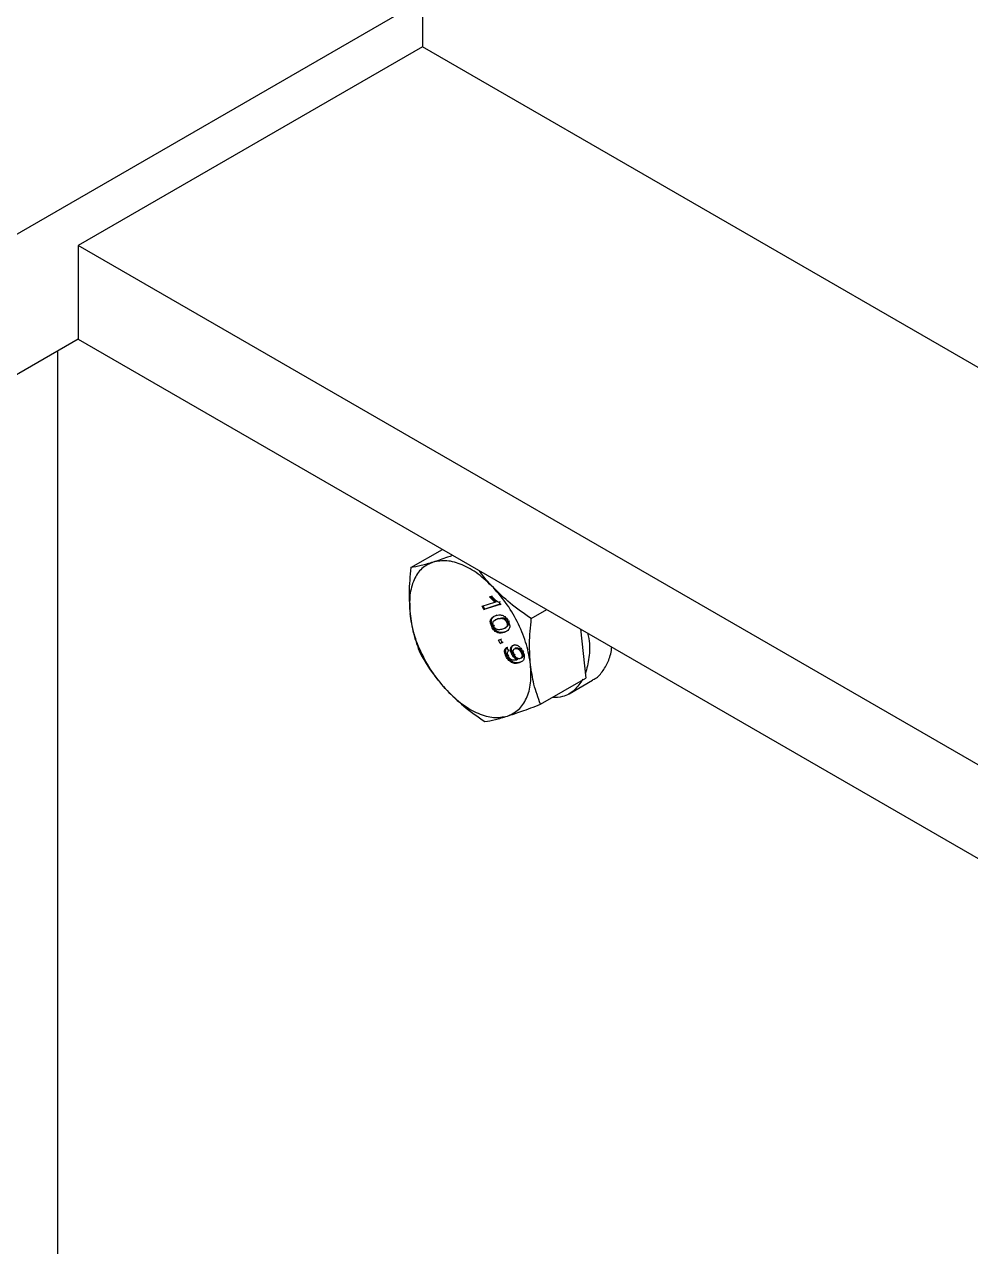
# Model space of a CAD drawing. Header units: millimetres. Extents: x 1293 to 41893, y 1011 to 26911.
# Drawn here: x 6070.1 to 6180.2, y 21685.8 to 21828 of the extents above; entities that cross this region are included whole.
import ezdxf

# ---------------------------------------------------------------- set-up
doc = ezdxf.new("R2010")
doc.units = ezdxf.units.MM
doc.header["$LTSCALE"] = 50
doc.layers.add('MAQUINAS', color=11, linetype='Continuous')

msp = doc.modelspace()

# ---------------------------------------------------------------- linework, layer by layer
at = {"layer": 'MAQUINAS', "linetype": 'Continuous', "lineweight": 25}
for p, q in [((6116.4082702, 21830.8402832), (6002.3283762, 21764.9833622)), ((6116.4082702, 21830.8402832), (6116.4082702, 21825.3966778)), ((6116.4082702, 21825.3966778), (6076.338886, 21802.2651146)), ((6266.4050778, 21738.805364), (6116.4082702, 21825.3966778)), ((6257.0667613, 21697.933133), (6076.338886, 21802.2651146)), ((6076.338886, 21802.2651146), (6076.338886, 21791.3779038)), ((6076.338886, 21791.3779038), (6002.3283762, 21748.652546)), ((6076.338886, 21791.3779038), (6254.8691532, 21688.3145743)), ((6073.9818634, 21670.2499425), (6073.9818634, 21790.0172236)), ((6115.0353362, 21764.7888101), (6118.7164369, 21766.9138644)), ((6124.2048857, 21761.3811297), (6124.4316665, 21761.451795)), ((6124.2048857, 21761.3811297), (6124.3227368, 21761.4491637)), ((6124.8286339, 21760.7611856), (6124.2048857, 21761.3811297)), ((6124.946485, 21760.8292196), (6124.3227368, 21761.4491637)), ((6124.4316665, 21761.451795), (6124.5495176, 21761.519829)), ((6123.3334177, 21760.2952737), (6124.8286339, 21760.7611856)), ((6123.3334177, 21760.2952737), (6123.4512689, 21760.3633077)), ((6123.5227782, 21759.901887), (6123.3334177, 21760.2952737)), ((6123.6406293, 21759.9699211), (6123.4512689, 21760.3633077)), ((6125.4415749, 21760.4997874), (6123.5227782, 21759.901887)), ((6123.5227782, 21759.901887), (6123.6406293, 21759.9699211)), ((6125.4073661, 21760.5204393), (6123.6406293, 21759.9699211)), ((6124.8286339, 21760.7611856), (6124.946485, 21760.8292196)), ((6125.4375252, 21760.8210641), (6125.3196741, 21760.75303)), ((6125.3196741, 21760.75303), (6125.4415749, 21760.4997874)), ((6125.4415749, 21760.4997874), (6125.559426, 21760.5678214)), ((6129.0536451, 21758.8525658), (6130.8670868, 21759.8994435)), ((6124.299963, 21758.6702518), (6124.4178141, 21758.7382858)), ((6124.9646056, 21758.7727082), (6124.8467545, 21758.7046742)), ((6124.9425088, 21759.2132983), (6125.06036, 21759.2813323)), ((6124.9764953, 21758.7511301), (6125.2504891, 21758.8881852)), ((6125.2504891, 21758.8881852), (6125.132638, 21758.8201512)), ((6125.8369887, 21758.8353449), (6125.9548399, 21758.9033789)), ((6126.2827573, 21758.5362022), (6126.1649062, 21758.4681682)), ((6126.3883769, 21758.532854), (6126.5062281, 21758.600888)), ((6124.5628314, 21757.9953223), (6124.4449803, 21757.9272883)), ((6124.784231, 21758.0643108), (6124.6663799, 21757.9962768)), ((6125.9872536, 21757.7563735), (6126.1051047, 21757.8244075)), ((6134.7715131, 21757.6653543), (6135.3927574, 21751.9212433)), ((6125.2270219, 21756.361407), (6125.4730215, 21756.4380609)), ((6125.2270219, 21756.361407), (6125.3448731, 21756.429441)), ((6125.4163823, 21755.9680203), (6125.2270219, 21756.361407)), ((6125.6623819, 21756.0446742), (6125.4163823, 21755.9680203)), ((6125.4163823, 21755.9680203), (6125.5342335, 21756.0360543)), ((6125.4730215, 21756.4380609), (6125.5908726, 21756.5060949)), ((6125.4730215, 21756.4380609), (6125.6623819, 21756.0446742)), ((6125.6492757, 21756.0719017), (6125.5342335, 21756.0360543)), ((6125.780233, 21756.1127082), (6125.6623819, 21756.0446742)), ((6126.9823114, 21755.7773789), (6127.1001625, 21755.8454129)), ((6126.1027716, 21754.4833109), (6126.2206227, 21754.5513449)), ((6126.1867582, 21755.484244), (6126.3046093, 21755.552278)), ((6126.1867582, 21755.484244), (6126.4007186, 21755.0985228)), ((6126.3339351, 21754.5320154), (6126.4517862, 21754.6000494)), ((6126.4007186, 21755.0985228), (6126.5185697, 21755.1665568)), ((6126.7838776, 21754.7139231), (6126.9017287, 21754.7819571)), ((6127.0194683, 21755.2818972), (6127.0147512, 21755.2791741)), ((6127.062973, 21754.6630516), (6127.1808241, 21754.7310856)), ((6127.2764542, 21755.447954), (6127.1586031, 21755.37992)), ((6127.8629854, 21754.2735431), (6127.7451343, 21754.2055091)), ((6127.9973567, 21754.9742088), (6127.8795056, 21754.9061748)), ((6127.8994, 21754.30236), (6128.0172511, 21754.370394)), ((6128.0719094, 21755.0354006), (6128.1897605, 21755.1034346)), ((6127.3266695, 21754.0729941), (6127.4445206, 21754.1410281)), ((6127.3266695, 21754.0729941), (6127.3726756, 21754.0894503)), ((6127.3726756, 21754.0894503), (6127.4905267, 21754.1574843)), ((6127.4445206, 21754.1410281), (6127.4905267, 21754.1574843)), ((6130.1317632, 21748.884136), (6135.3927574, 21751.9212433)), ((6133.4724198, 21750.124757), (6136.1782818, 21751.6868179))]:
    msp.add_line(p, q, dxfattribs=at)
for points, knots in [([(6119.9210722, 21766.2184432), (6119.7166467, 21766.1420378), (6118.8628252, 21765.8229159), (6118.1675961, 21765.6010268), (6117.6388216, 21765.4322634)], [0, 0, 0, 0, 0.23942414577, 1, 1, 1, 1]), ([(6115.0353362, 21764.7888101), (6114.9410622, 21763.8088155), (6114.7641118, 21761.9693857), (6114.8859204, 21760.245467), (6114.942833, 21759.4400021)], [0, 0, 0, 0, 0.5327709195, 1, 1, 1, 1]), ([(6117.6388216, 21765.4322634), (6117.1551051, 21765.289089), (6116.1198174, 21764.982656), (6115.4122875, 21764.8561884), (6115.0353362, 21764.7888101)], [0, 0, 0, 0, 0.4672290805, 1, 1, 1, 1]), ([(6124.647976, 21762.4641412), (6124.0513922, 21763.0995936), (6123.4530979, 21763.736868), (6123.0110976, 21764.4333478), (6123.0098339, 21764.4353391)], [0, 0, 0, 0, 0.9971409791, 1, 1, 1, 1]), ([(6124.4316665, 21761.451795), (6124.5737099, 21761.2991257), (6124.8573056, 21760.994315), (6125.1657293, 21760.8333655), (6125.3196741, 21760.75303)], [0, 0, 0, 0, 0.5008657323, 1, 1, 1, 1]), ([(6129.0536451, 21758.8525658), (6128.2054832, 21759.438735), (6126.6135009, 21760.5389624), (6125.273884, 21761.8510812), (6124.647976, 21762.4641412)], [0, 0, 0, 0, 0.5327709195, 1, 1, 1, 1]), ([(6114.942833, 21759.4400021), (6115.0565981, 21758.6673574), (6115.3000872, 21757.0136833), (6115.8307387, 21755.5827434), (6116.1134544, 21754.8203803)], [0, 0, 0, 0, 0.46722908045, 1, 1, 1, 1]), ([(6124.4449803, 21757.9272883), (6124.3891317, 21758.0591166), (6124.3052518, 21758.2571115), (6124.2830373, 21758.4762035), (6124.2857583, 21758.591904), (6124.2952281, 21758.6441362), (6124.299963, 21758.6702518)], [0, 0, 0, 0, 0.4987953461, 0.7491482596, 0.8745764119, 1, 1, 1, 1]), ([(6124.299963, 21758.6702518), (6124.3315039, 21758.7450696), (6124.3946316, 21758.8948142), (6124.6105118, 21759.0863399), (6124.8097157, 21759.1625171), (6124.9425088, 21759.2132983)], [0, 0, 0, 0, 0.249753552, 0.499871473, 1, 1, 1, 1]), ([(6124.5628314, 21757.9953223), (6124.5074628, 21758.1268204), (6124.4243039, 21758.3243194), (6124.3955437, 21758.5770301), (6124.4103905, 21758.6845328), (6124.4178141, 21758.7382858)], [0, 0, 0, 0, 0.4990363131, 0.7495101716, 1, 1, 1, 1]), ([(6124.4178141, 21758.7382858), (6124.4490108, 21758.8137275), (6124.5114497, 21758.9647209), (6124.6228093, 21759.0542097), (6124.6785296, 21759.0989867)], [0, 0, 0, 0, 0.4996355373, 1, 1, 1, 1]), ([(6124.6663799, 21757.9962768), (6124.6402377, 21758.0601524), (6124.5879388, 21758.187939), (6124.5828237, 21758.3660195), (6124.6166488, 21758.5140273), (6124.7836282, 21758.7031784), (6124.9775383, 21758.7681685), (6125.132638, 21758.8201512)], [0, 0, 0, 0, 0.1246963828, 0.2494616582, 0.3744323466, 0.4996371137, 1, 1, 1, 1]), ([(6124.9425088, 21759.2132983), (6125.0532876, 21759.2424134), (6125.274572, 21759.3005719), (6125.5937301, 21759.2849166), (6125.8677476, 21759.1691172), (6126.0729313, 21759.0104122), (6126.2532866, 21758.7904928), (6126.343317, 21758.6187904), (6126.3883769, 21758.532854)], [0, 0, 0, 0, 0.2504817087, 0.5003455958, 0.6317049057, 0.7502211388, 0.8749866995, 1, 1, 1, 1]), ([(6125.132638, 21758.8201512), (6125.2406409, 21758.8486099), (6125.4026359, 21758.8912957), (6125.6399982, 21758.9019625), (6125.7713829, 21758.8575313), (6125.8369887, 21758.8353449)], [0, 0, 0, 0, 0.5003723119, 0.7505151407, 1, 1, 1, 1]), ([(6125.2504891, 21758.8881852), (6125.358492, 21758.916644), (6125.520487, 21758.9593297), (6125.7578493, 21758.9699965), (6125.889234, 21758.9255653), (6125.9548399, 21758.9033789)], [0, 0, 0, 0, 0.50037231189, 0.75051514073, 1, 1, 1, 1]), ([(6126.1649062, 21758.4681682), (6126.1914294, 21758.4042241), (6126.2444746, 21758.2763389), (6126.2524452, 21758.0959543), (6126.2159681, 21757.949728), (6126.0517061, 21757.7565471), (6125.856701, 21757.6917897), (6125.7007192, 21757.6399911)], [0, 0, 0, 0, 0.1247447425, 0.2494837578, 0.3744708184, 0.4996480989, 1, 1, 1, 1]), ([(6125.8369887, 21758.8353449), (6125.8684527, 21758.8158666), (6125.9313604, 21758.7769226), (6126.0218803, 21758.6908624), (6126.1032291, 21758.5864135), (6126.1443447, 21758.5075881), (6126.1649062, 21758.4681682)], [0, 0, 0, 0, 0.2501584562, 0.5001555724, 0.7500324303, 1, 1, 1, 1]), ([(6126.3883769, 21758.532854), (6126.4267076, 21758.4448625), (6126.5033375, 21758.2689517), (6126.555529, 21758.004764), (6126.538761, 21757.7738102), (6126.3637306, 21757.4406754), (6126.1000338, 21757.3326718), (6125.8893109, 21757.2463649)], [0, 0, 0, 0, 0.125373348, 0.2506437386, 0.375697515, 0.5011131747, 1, 1, 1, 1]), ([(6125.9548399, 21758.9033789), (6125.9862862, 21758.8838947), (6126.0491587, 21758.8449389), (6126.1399425, 21758.7589672), (6126.2069184, 21758.6716194), (6126.2530529, 21758.5956003), (6126.2728557, 21758.556002), (6126.2827573, 21758.5362022)], [0, 0, 0, 0, 0.2500549443, 0.4999486155, 0.749722078, 0.8748570557, 1, 1, 1, 1]), ([(6126.2827573, 21758.5362022), (6126.3092654, 21758.4722832), (6126.3622803, 21758.3444482), (6126.3704782, 21758.163687), (6126.3331352, 21758.0188953), (6126.2423748, 21757.9015928), (6126.1485606, 21757.8668406), (6126.0930314, 21757.8462706)], [0, 0, 0, 0, 0.1831229089, 0.3662374103, 0.5497160376, 0.733473904, 1, 1, 1, 1]), ([(6128.9611418, 21753.5037577), (6128.9042293, 21754.3092227), (6128.7824207, 21756.0331414), (6128.9593711, 21757.8725712), (6129.0536451, 21758.8525658)], [0, 0, 0, 0, 0.4672290805, 1, 1, 1, 1]), ([(6125.8893109, 21757.2463649), (6125.7786716, 21757.2171683), (6125.5576599, 21757.1588455), (6125.241316, 21757.175439), (6124.9682342, 21757.2891768), (6124.7624646, 21757.4458667), (6124.5797297, 21757.6697701), (6124.4899251, 21757.8413947), (6124.4449803, 21757.9272883)], [0, 0, 0, 0, 0.2504758129, 0.5003473544, 0.6257683408, 0.7501761831, 0.8749696966, 1, 1, 1, 1]), ([(6126.007162, 21757.3143989), (6125.8965225, 21757.2851924), (6125.6755105, 21757.2268496), (6125.3589512, 21757.243579), (6125.0858318, 21757.3571768), (6124.8801202, 21757.5141912), (6124.6975793, 21757.7377932), (6124.6077757, 21757.909425), (6124.5628314, 21757.9953223)], [0, 0, 0, 0, 0.2504715078, 0.5003387545, 0.6261880614, 0.750180477, 0.8749718456, 1, 1, 1, 1]), ([(6125.7007192, 21757.6399911), (6125.5425789, 21757.5941869), (6125.3448717, 21757.5369225), (6125.0630609, 21757.5874731), (6124.9141205, 21757.6772964), (6124.7692497, 21757.812691), (6124.70066, 21757.9350991), (6124.6663799, 21757.9962768)], [0, 0, 0, 0, 0.5004095025, 0.6256126137, 0.7505796735, 0.875343692, 1, 1, 1, 1]), ([(6135.6104683, 21757.1611477), (6135.6552077, 21756.9504649), (6135.8700644, 21755.9386807), (6135.8347332, 21754.2648366), (6135.5024191, 21753.050684), (6135.336262, 21752.4436077)], [0, 0, 0, 0, 0.1162140125, 0.5581070063, 1, 1, 1, 1]), ([(6126.7838776, 21754.7139231), (6126.7564009, 21754.776051), (6126.7014659, 21754.9002649), (6126.6554422, 21755.0871896), (6126.6404077, 21755.2636537), (6126.6573478, 21755.4212936), (6126.7027793, 21755.5560698), (6126.7988414, 21755.6971407), (6126.9090709, 21755.7453482), (6126.9823114, 21755.7773789)], [0, 0, 0, 0, 0.1250740585, 0.2500636243, 0.3732612247, 0.5001992382, 0.6242961009, 0.7503685137, 1, 1, 1, 1]), ([(6126.9017287, 21754.7819571), (6126.887468, 21754.8128374), (6126.8589454, 21754.8746003), (6126.8125538, 21754.9998091), (6126.7729342, 21755.1552809), (6126.7584174, 21755.3316999), (6126.7749341, 21755.4899129), (6126.8216929, 21755.6226248), (6126.8807331, 21755.7220749), (6126.9390843, 21755.7511514), (6126.9616248, 21755.7623834)], [0, 0, 0, 0, 0.0754695938, 0.1509450716, 0.3015784561, 0.4503125771, 0.603033998, 0.7528546861, 0.9045299868, 1, 1, 1, 1]), ([(6126.9823114, 21755.7773789), (6127.0680111, 21755.7938297), (6127.1971266, 21755.8186146), (6127.3979176, 21755.7576815), (6127.5527141, 21755.6733626), (6127.7036525, 21755.5542962), (6127.8955604, 21755.3545024), (6128.0012561, 21755.1632471), (6128.0719094, 21755.0354006)], [0, 0, 0, 0, 0.2498688585, 0.3764535287, 0.5003476657, 0.6272386366, 0.7508240847, 1, 1, 1, 1]), ([(6116.1134544, 21754.8203803), (6116.5846265, 21754.0165796), (6117.469007, 21752.5078624), (6118.6869435, 21751.1254989), (6119.2559988, 21750.4796186)], [0, 0, 0, 0, 0.5327709195, 1, 1, 1, 1]), ([(6126.1027716, 21754.4833109), (6126.0561147, 21754.5921907), (6125.9859559, 21754.7559153), (6125.9501171, 21754.9689081), (6125.9498729, 21755.16387), (6126.0172636, 21755.3640699), (6126.1302006, 21755.4441439), (6126.1867582, 21755.484244)], [0, 0, 0, 0, 0.2498594906, 0.3757183909, 0.500481002, 0.7498462328, 1, 1, 1, 1]), ([(6126.2206227, 21754.5513449), (6126.1739681, 21754.6602238), (6126.1037683, 21754.8240509), (6126.0679498, 21755.0370473), (6126.0677552, 21755.2319756), (6126.135113, 21755.4321053), (6126.2480511, 21755.5121783), (6126.3046093, 21755.552278)], [0, 0, 0, 0, 0.2498591948, 0.3759561592, 0.5004815934, 0.749846529, 1, 1, 1, 1]), ([(6127.6454452, 21753.7220541), (6127.5278115, 21753.6908848), (6127.2929438, 21753.6286522), (6126.9506161, 21753.6570032), (6126.6576925, 21753.7989287), (6126.4419617, 21753.9762471), (6126.2476317, 21754.2096255), (6126.1510718, 21754.3920569), (6126.1027716, 21754.4833109)], [0, 0, 0, 0, 0.25048494292, 0.50011851407, 0.62789918516, 0.75009236964, 0.87499367523, 1, 1, 1, 1]), ([(6127.7632963, 21753.7900881), (6127.6456624, 21753.7589191), (6127.4107943, 21753.6966871), (6127.0683925, 21753.7250407), (6126.7754557, 21753.8670187), (6126.5597402, 21754.0443692), (6126.3654826, 21754.2776596), (6126.2689229, 21754.4600909), (6126.2206227, 21754.5513449)], [0, 0, 0, 0, 0.25048492591, 0.50011848011, 0.62803988227, 0.75009238661, 0.87499368372, 1, 1, 1, 1]), ([(6126.4007186, 21755.0985228), (6126.365997, 21755.0709114), (6126.3032898, 21755.0210453), (6126.2564704, 21754.9152786), (6126.2506118, 21754.811627), (6126.2641364, 21754.7203731), (6126.2913812, 21754.6254307), (6126.3197511, 21754.5631525), (6126.3339351, 21754.5320154)], [0, 0, 0, 0, 0.2764767993, 0.4993179598, 0.6237184282, 0.7494961879, 0.8747561628, 1, 1, 1, 1]), ([(6126.3339351, 21754.5320154), (6126.3651964, 21754.4737562), (6126.4276928, 21754.3572864), (6126.5555447, 21754.2111454), (6126.6958317, 21754.105098), (6126.9710174, 21754.0173424), (6127.1686633, 21754.0482696), (6127.3266695, 21754.0729941)], [0, 0, 0, 0, 0.1252073258, 0.2503100191, 0.3753386279, 0.5006201474, 1, 1, 1, 1]), ([(6127.3726756, 21754.0894503), (6127.3171681, 21754.1189946), (6127.2058046, 21754.1782688), (6127.0443786, 21754.3271103), (6126.8951597, 21754.504979), (6126.8209163, 21754.644379), (6126.7838776, 21754.7139231)], [0, 0, 0, 0, 0.2489431767, 0.4994502947, 0.7502849385, 1, 1, 1, 1]), ([(6127.4905267, 21754.1574843), (6127.4348841, 21754.1871094), (6127.3229526, 21754.2467039), (6127.1613554, 21754.3961181), (6127.0124151, 21754.5740012), (6126.9385865, 21754.7127094), (6126.9017287, 21754.7819571)], [0, 0, 0, 0, 0.2495404591, 0.5019797072, 0.7513717736, 1, 1, 1, 1]), ([(6127.062973, 21754.6630516), (6127.02794, 21754.7450704), (6126.975451, 21754.8679572), (6126.9523138, 21755.0269306), (6126.9566219, 21755.1345131), (6126.9814924, 21755.2269825), (6127.0393378, 21755.3254804), (6127.111002, 21755.3581921), (6127.1586031, 21755.37992)], [0, 0, 0, 0, 0.24952054608, 0.37385078373, 0.49988878406, 0.62409559316, 0.75031544223, 1, 1, 1, 1]), ([(6127.7451343, 21754.2055091), (6127.6915704, 21754.1946717), (6127.6105267, 21754.1782745), (6127.4854815, 21754.2109372), (6127.3881005, 21754.2617891), (6127.2934673, 21754.3358188), (6127.1731999, 21754.4623297), (6127.1071514, 21754.5826033), (6127.062973, 21754.6630516)], [0, 0, 0, 0, 0.2499764907, 0.3782221671, 0.5003423322, 0.6274524307, 0.7508110927, 1, 1, 1, 1]), ([(6127.1586031, 21755.37992), (6127.2149948, 21755.3909329), (6127.3276297, 21755.4129296), (6127.501091, 21755.3433676), (6127.6346708, 21755.2449234), (6127.7626232, 21755.11546), (6127.8324827, 21754.9903722), (6127.8795056, 21754.9061748)], [0, 0, 0, 0, 0.25025039885, 0.49984175183, 0.62957629764, 0.75066535386, 1, 1, 1, 1]), ([(6127.2764542, 21755.447954), (6127.3328458, 21755.4589674), (6127.4454805, 21755.480965), (6127.618864, 21755.4114291), (6127.7524441, 21755.3130292), (6127.8804184, 21755.1835885), (6127.9503332, 21755.0584051), (6127.9973567, 21754.9742088)], [0, 0, 0, 0, 0.250250228, 0.4998414106, 0.6292883971, 0.7506655241, 1, 1, 1, 1]), ([(6128.0719094, 21755.0354006), (6128.1089744, 21754.9495495), (6128.1830933, 21754.7778731), (6128.2322056, 21754.5218023), (6128.2330906, 21754.2885111), (6128.1597805, 21754.0316081), (6127.9566719, 21753.8317761), (6127.7493654, 21753.7586908), (6127.6454452, 21753.7220541)], [0, 0, 0, 0, 0.1250635897, 0.2500895576, 0.3751100052, 0.5001693996, 0.7494409524, 1, 1, 1, 1]), ([(6127.8795056, 21754.9061748), (6127.9141382, 21754.8223752), (6127.9658942, 21754.6971425), (6127.979813, 21754.5390477), (6127.9675118, 21754.4350641), (6127.9350649, 21754.3472603), (6127.8681999, 21754.2570676), (6127.7942602, 21754.2260904), (6127.7451343, 21754.2055091)], [0, 0, 0, 0, 0.2490168506, 0.3721383925, 0.4993654558, 0.6235619335, 0.7498926933, 1, 1, 1, 1]), ([(6127.9973567, 21754.9742088), (6128.0319914, 21754.8904083), (6128.0837095, 21754.7652733), (6128.0976578, 21754.6071773), (6128.085401, 21754.503257), (6128.0529541, 21754.4153659), (6127.9861168, 21754.325129), (6127.9121113, 21754.2941243), (6127.8629854, 21754.2735431)], [0, 0, 0, 0, 0.249017166, 0.3718446562, 0.4993648037, 0.6232259432, 0.7498923764, 1, 1, 1, 1]), ([(6136.1642227, 21751.7133753), (6136.2312578, 21751.7411296), (6136.6878605, 21751.9301756), (6137.3369816, 21752.6312411), (6138.0178113, 21753.8239397), (6138.3662102, 21754.8380466), (6138.4035581, 21755.4783721), (6138.4075282, 21755.5464393)], [0, 0, 0, 0, 0.0522863901, 0.3561434978, 0.6600006054, 0.963857713, 1, 1, 1, 1]), ([(6130.1317632, 21748.884136), (6129.8490475, 21749.6464991), (6129.3183961, 21751.077439), (6129.074907, 21752.7311131), (6128.9611418, 21753.5037577)], [0, 0, 0, 0, 0.5327709195, 1, 1, 1, 1]), ([(6135.0537123, 21751.8155962), (6134.7444939, 21751.3565424), (6134.1260572, 21750.4384347), (6132.8656893, 21749.7154908), (6131.884403, 21749.6704712), (6131.4601686, 21749.651008)], [0, 0, 0, 0, 0.3621127876, 0.7242255753, 1, 1, 1, 1]), ([(6119.2559988, 21750.4796186), (6119.8819068, 21749.8665585), (6121.2215237, 21748.5544397), (6122.813506, 21747.4542123), (6123.6616679, 21746.8680432)], [0, 0, 0, 0, 0.46722908045, 1, 1, 1, 1]), ([(6126.2651532, 21747.5114964), (6126.8057224, 21747.6874911), (6127.9626905, 21748.0641688), (6129.3778222, 21748.5991262), (6130.1317632, 21748.884136)], [0, 0, 0, 0, 0.4672290805, 1, 1, 1, 1]), ([(6123.6616679, 21746.8680432), (6124.0386192, 21746.9354214), (6124.7461491, 21747.061889), (6125.7814367, 21747.368322), (6126.2651532, 21747.5114964)], [0, 0, 0, 0, 0.5327709195, 1, 1, 1, 1])]:
    msp.add_open_spline(points, degree=3, knots=knots, dxfattribs=at)
for points in [[(6124.647976, 21762.4641412), (6124.0593568, 21763.0259876), (6122.8821184, 21764.1496802), (6121.0089102, 21765.1917027), (6119.1920991, 21765.7122693), (6118.1565807, 21765.5255987), (6117.6388216, 21765.4322634)], [(6117.6388216, 21765.4322634), (6117.1779882, 21765.2206676), (6116.2563215, 21764.797476), (6115.349234, 21763.4281379), (6114.8369991, 21761.6428073), (6114.907555, 21760.1742705), (6114.942833, 21759.4400021)], [(6128.9611418, 21753.5037577), (6128.833356, 21754.2771999), (6128.5777843, 21755.8240841), (6127.6116636, 21758.2354447), (6126.3070874, 21760.5413419), (6125.2010131, 21761.8232081), (6124.647976, 21762.4641412)], [(6119.2559988, 21750.4796186), (6118.7029617, 21751.1205517), (6117.5968874, 21752.4024179), (6116.2923112, 21754.7083151), (6115.3261905, 21757.1196757), (6115.0706188, 21758.6665599), (6114.942833, 21759.4400021)], [(6126.2651532, 21747.5114964), (6126.7259866, 21747.7230922), (6127.6476533, 21748.1462838), (6128.5547408, 21749.5156218), (6129.0669757, 21751.3009525), (6128.9964198, 21752.7694893), (6128.9611418, 21753.5037577)], [(6119.2559988, 21750.4796186), (6119.844618, 21749.9177722), (6121.0218564, 21748.7940796), (6122.8950647, 21747.7520571), (6124.7118758, 21747.2314905), (6125.7473941, 21747.4181611), (6126.2651532, 21747.5114964)]]:
    msp.add_open_spline(points, degree=3, dxfattribs=at)

doc.saveas('drawing.dxf')
